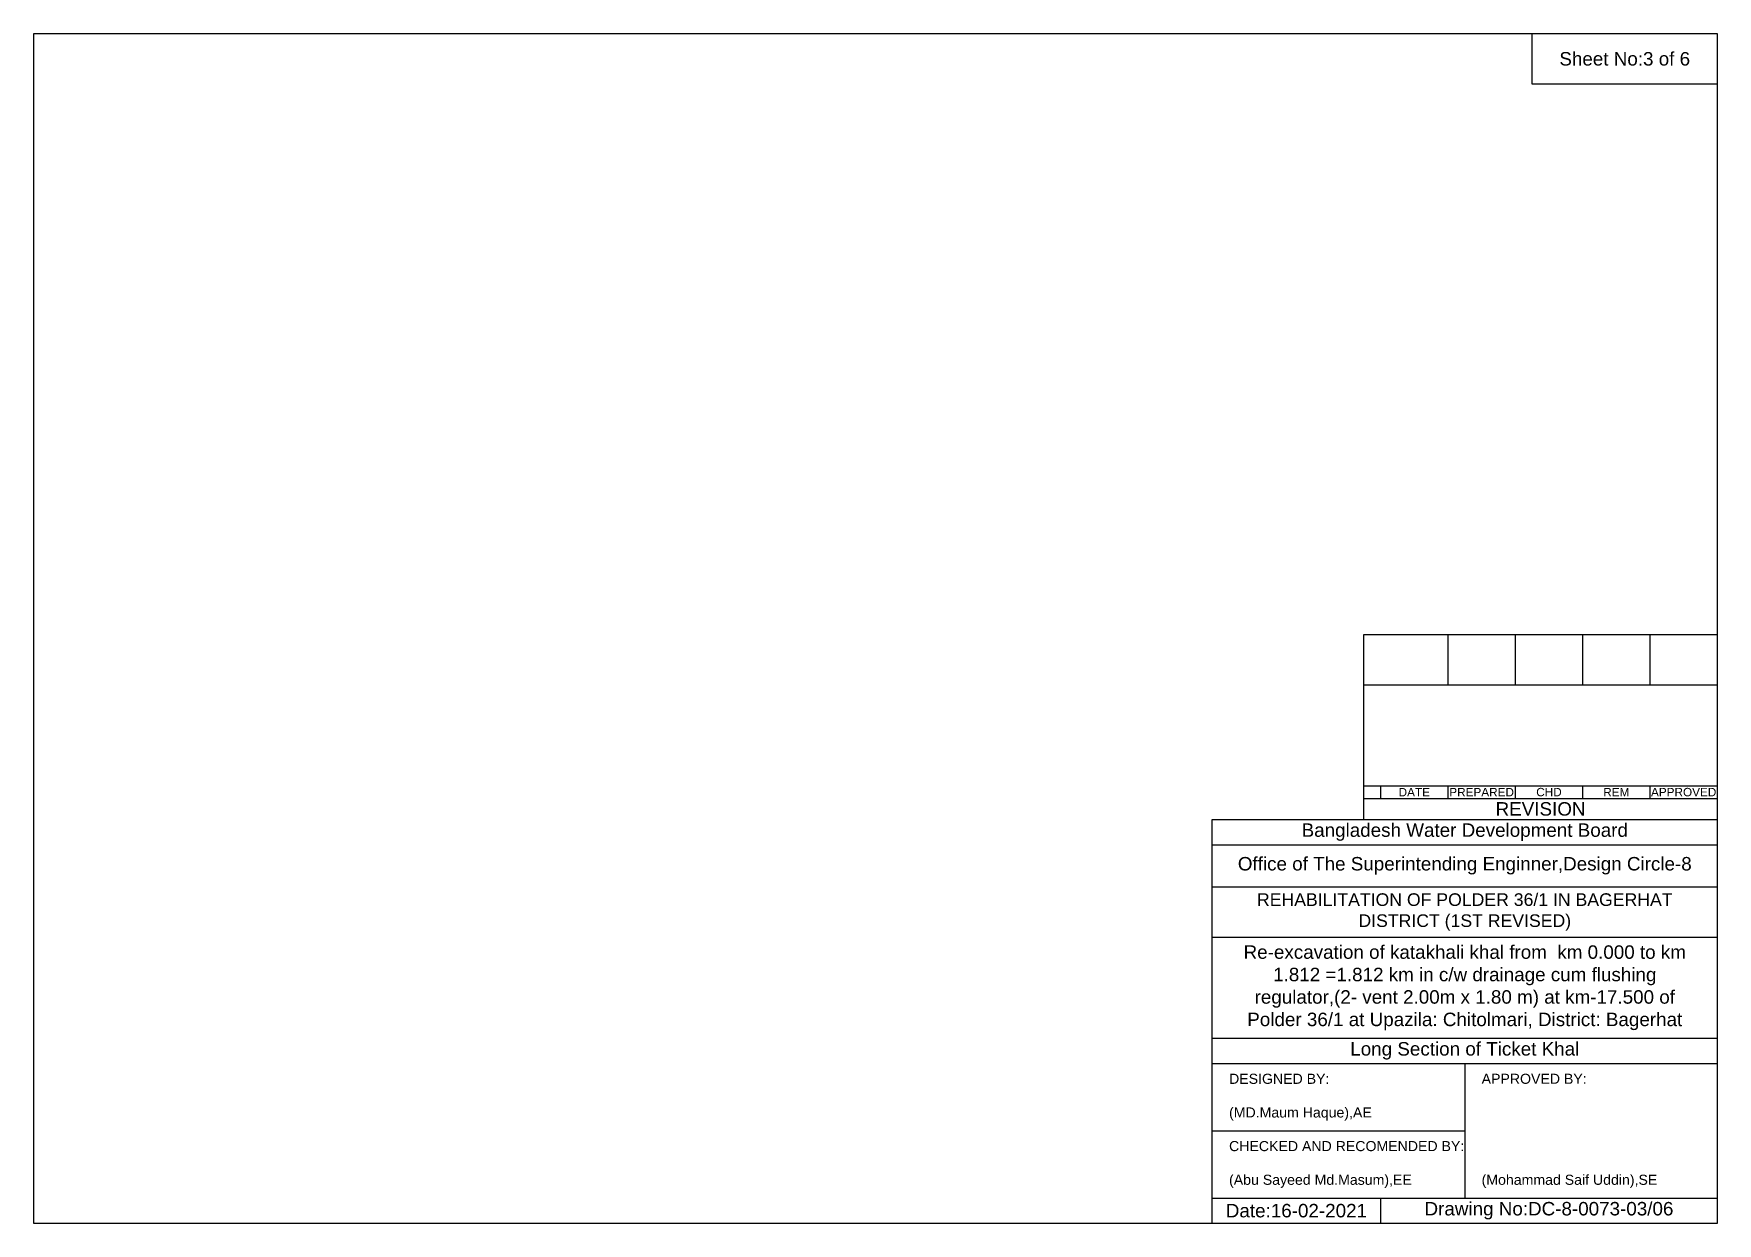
# Model space of a CAD drawing. Header units: inches. Extents: x 100000 to 145000, y -3535 to 0.
# Drawn here: x 110000 to 115000, y -3535 to 0 of the extents above; entities that cross this region are included whole.
import ezdxf

# ---------------------------------------------------------------- set-up
doc = ezdxf.new("R2010")
doc.units = ezdxf.units.IN
doc.header["$MEASUREMENT"] = 0
doc.styles.get("Standard").update_dxf_attribs({"font": 'arial.ttf'})

msp = doc.modelspace()

# ---------------------------------------------------------------- linework, layer by layer
for points in [[(110000, 0), (115000, 0), (115000, -3535), (110000, -3535)], [(114450, 0), (115000, 0), (115000, -150), (114450, -150)]]:
    msp.add_lwpolyline(points, close=True)
for points in [[(113950, -2335), (113950, -1785), (115000, -1785)], [(114000, -1785), (114000, -1785)], [(114200, -1785), (114200, -1935)], [(114400, -1785), (114400, -1935)], [(114600, -1785), (114600, -1935)], [(114800, -1785), (114800, -1935)], [(113950, -1935), (115000, -1935)], [(113950, -2235), (115000, -2235)], [(114000, -2235), (114000, -2272.5)], [(114200, -2235), (114200, -2272.5)], [(114400, -2235), (114400, -2272.5)], [(114600, -2235), (114600, -2272.5)], [(114800, -2235), (114800, -2272.5)], [(113950, -2272.5), (115000, -2272.5)], [(113500, -3535), (113500, -2335), (115000, -2335)], [(113500, -2410), (115000, -2410)], [(113500, -2535), (115000, -2535)], [(113500, -2685), (115000, -2685)], [(113500, -2985), (115000, -2985)], [(113500, -3060), (115000, -3060)], [(114250, -3060), (114250, -3460)], [(113500, -3260), (114250, -3260)], [(113500, -3460), (115000, -3460)], [(114000, -3460), (114000, -3535)]]:
    msp.add_lwpolyline(points)

# ---------------------------------------------------------------- texts
at = {"char_height": 40, "attachment_point": 5}
for s, insert in [('Sheet No:3 of 6', (114725, -75)), ('Bangladesh Water Development Board', (114250, -2372.5)), ('Office of The Superintending Enginner,Design Circle-8', (114250, -2472.5))]:
    msp.add_mtext(s, dxfattribs=dict(at, insert=insert))
for s, insert, char_height, width, attachment_point in [('DATE', (114100, -2253.8), 25, 200, 5), ('PREPARED', (114300, -2253.8), 25, 200, 5), ('CHD', (114500, -2253.8), 25, 200, 5), ('REM', (114700, -2253.8), 25, 200, 5), ('APPROVED', (114900, -2253.8), 25, 200, 5), ('REVISION ', (114475, -2303.8), 40, 1050, 5), ('REHABILITATION OF POLDER 36/1 IN BAGERHAT DISTRICT (1ST REVISED)', (114250, -2610), 37.5, 1400, 5), ('Re-excavation of katakhali khal from  km 0.000 to km 1.812 =1.812 km in c/w drainage cum flushing regulator,(2- vent 2.00m x 1.80 m) at km-17.500 of Polder 36/1 at Upazila: Chitolmari, District: Bagerhat ^J', (114250, -2835), 40, 1400, 5), ('Long Section of Ticket Khal', (114250, -3022.5), 40, 1400, 5), ('DESIGNED BY:^J^J(MD.Maum Haque),AE', (113550, -3160), 30, 700, 4), ('APPROVED BY:^J^J^J^J^J^J(Mohammad Saif Uddin),SE', (114300, -3260), 30, 700, 4), ('CHECKED AND RECOMENDED BY:^J^J(Abu Sayeed Md.Masum),EE', (113550, -3360), 30, 700, 4), ('Date:16-02-2021', (113750, -3497.5), 40, 700, 5), ('Drawing No:DC-8-0073-03/06', (114500, -3497.5), 40, 1100, 5)]:
    msp.add_mtext(s, dxfattribs=dict(insert=insert, char_height=char_height, width=width, attachment_point=attachment_point))

doc.saveas('drawing.dxf')
